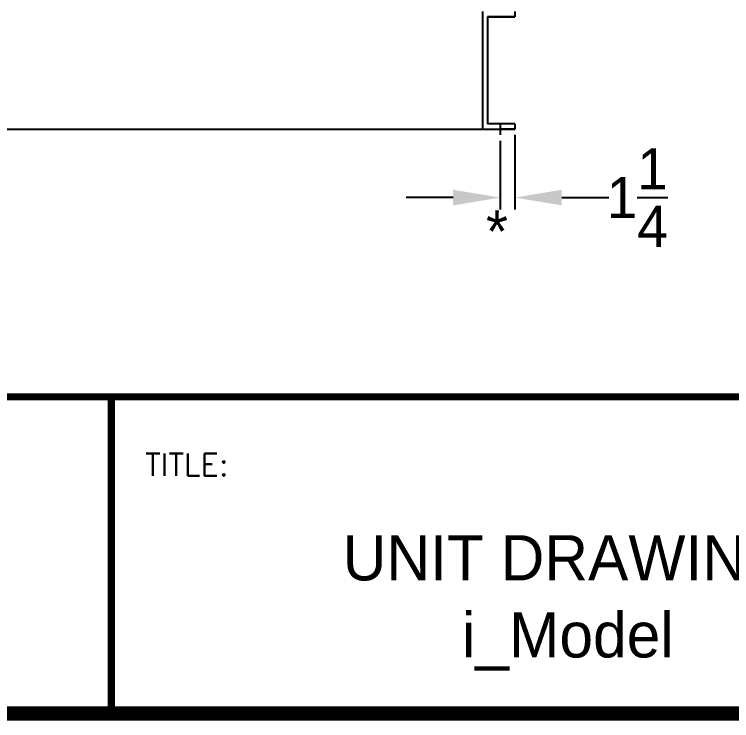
# Model space of a CAD drawing. Header units: inches. Extents: x 3739 to 4246, y 1221 to 1542.
# Drawn here: x 3939.3 to 4000.4, y 1228.2 to 1288.3 of the extents above; entities that cross this region are included whole.
import ezdxf
from ezdxf.enums import TextEntityAlignment as Align

# ---------------------------------------------------------------- set-up
doc = ezdxf.new("R2010")
doc.units = ezdxf.units.IN
doc.header["$MEASUREMENT"] = 0
doc.header["$PDSIZE"] = -1
doc.layers.add('No External Disconnect H1', color=7, linetype='Continuous')
doc.layers.add('WDPUMP', color=7, linetype='Continuous')
doc.styles.add('SIMPLEX', font='SIMPLEX')
doc.dimstyles.new('General Dimension', dxfattribs={"dimtxt": 3.5, "dimasz": 4, "dimexe": 1, "dimexo": 0.5, "dimgap": 0.09, "dimtad": 0, "dimtih": 1, "dimtoh": 1, "dimdec": 3, "dimzin": 0, "dimdsep": 46, "dimlunit": 5, "dimtxsty": 'Standard', "dimcen": 0.09, "dimadec": 0, "dimazin": 0, "dimtfac": 1, "dimtdec": 3, "dimtofl": 0, "dimtmove": 0, "dimatfit": 3, "dimfxl": 1, "dimtolj": 1, "dimtzin": 0, "dimarcsym": 0})

# ---------------------------------------------------------------- blocks, each defined once
blk = doc.blocks.new('*D46')
at = {"color": 0, "linetype": 'Continuous', "lineweight": -2}
for p, q in [((3981.932, 1278.035), (3981.932, 1271.7)), ((3980.682, 1277.535), (3980.682, 1271.7)), ((3976.682, 1272.7), (3972.682, 1272.7)), ((3985.932, 1272.7), (3989.932, 1272.7))]:
    blk.add_line(p, q, dxfattribs=at)
at = {"color": 0, "linetype": 'Continuous'}
for points in [[(3976.682, 1273.367), (3976.682, 1272.034), (3980.682, 1272.7)], [(3985.932, 1273.367), (3985.932, 1272.034), (3981.932, 1272.7)]]:
    blk.add_solid(points, dxfattribs=at)
at = {"layer": 'Defpoints', "color": 0, "linetype": 'Continuous'}
for p in [(3981.932, 1278.535), (3980.682, 1278.035), (3981.932, 1272.7)]:
    blk.add_point(p, dxfattribs=at)
at = {"color": 0, "linetype": 'Continuous', "insert": (3992.356, 1272.7), "char_height": 3.5, "attachment_point": 5}
blk.add_mtext('\\A1;1{\\H1x;\\S1/4;}', dxfattribs=at)

msp = doc.modelspace()

# ---------------------------------------------------------------- linework, layer by layer
at = {"color": 0, "linetype": 'Continuous'}
for p, q in [((3979.1822, 1288.5352), (3979.1822, 1278.5352)), ((3979.1822, 1288.5352), (3979.1822, 1278.5352)), ((3981.9322, 1288.5352), (3981.9322, 1288.0992)), ((3981.9322, 1288.5352), (3981.9322, 1288.0992)), ((3979.6182, 1288.0992), (3979.6182, 1278.9712)), ((3979.6182, 1288.0992), (3981.9322, 1288.0992)), ((3979.6182, 1288.0992), (3979.6182, 1278.9712)), ((3979.6182, 1288.0992), (3981.9322, 1288.0992)), ((3886.1822, 1278.5352), (3981.9322, 1278.5352)), ((3886.1822, 1278.5352), (3981.9322, 1278.5352)), ((3980.6822, 1279.0352), (3980.6822, 1278.0352)), ((3980.6822, 1279.0352), (3980.6822, 1278.0352)), ((3981.9322, 1278.5352), (3980.6822, 1278.5352)), ((3981.9322, 1278.5352), (3980.6822, 1278.5352)), ((3981.9322, 1278.9712), (3981.9322, 1278.5352)), ((3981.9322, 1278.9712), (3981.9322, 1278.5352))]:
    msp.add_line(p, q, dxfattribs=at)
at = {"color": 0, "linetype": 'Continuous', "lineweight": 20}
msp.add_line((3947.5915, 1228.7897), (3947.5915, 1255.7377), dxfattribs=at)
for points, const_width in [([(3747.4063, 1228.7897), (4240.1698, 1228.7897), (4240.1698, 1536.7669), (3747.4063, 1536.7669), (3747.4063, 1228.7897)], 1.2319), ([(4240.1698, 1255.7377), (3870.5972, 1255.7377), (3870.5972, 1228.7897)], 0.616), ([(3947.5915, 1255.7377), (3947.5915, 1228.7897)], 0.616)]:
    msp.add_lwpolyline(points, dxfattribs=dict(at, const_width=const_width))
at = {"layer": 'No External Disconnect H1', "color": 0, "linetype": 'Continuous'}
msp.add_line((3981.9322, 1288.0992), (3979.6182, 1288.0992), dxfattribs=at)
msp.add_line((3981.9322, 1288.0992), (3979.6182, 1288.0992), dxfattribs=at)
msp.add_line((3981.9322, 1288.0992), (3979.6182, 1288.0992), dxfattribs=at)
msp.add_line((3981.9322, 1288.0992), (3979.6182, 1288.0992), dxfattribs=at)
at = {"layer": 'WDPUMP', "color": 0, "linetype": 'Continuous'}
for p, q in [((3981.9322, 1288.0992), (3979.6182, 1288.0992)), ((3981.9322, 1288.0992), (3979.6182, 1288.0992)), ((3981.9322, 1278.9712), (3979.6182, 1278.9712)), ((3981.9322, 1278.9712), (3979.6182, 1278.9712))]:
    msp.add_line(p, q, dxfattribs=at)

# ---------------------------------------------------------------- texts
at = {"color": 0, "linetype": 'Continuous'}
msp.add_text('*', height=3.5821, dxfattribs=at).set_placement((3979.4848, 1268.0296))
at = {"color": 0, "linetype": 'Continuous', "lineweight": 20, "style": 'SIMPLEX'}
msp.add_text('TITLE:', height=1.92486, dxfattribs=at).set_placement((3950.4788, 1249.0007))
at = {"color": 0, "linetype": 'Continuous', "lineweight": 20}
for s, height, p in [('UNIT DRAWING', 3.849715, (3986.4525, 1240.1129)), ('i_Model', 3.84971, (3986.4525, 1233.5517))]:
    msp.add_text(s, height=height, dxfattribs=at).set_placement(p, align=Align.CENTER)

# ---------------------------------------------------------------- dimensions: what is measured, and where the dimension line sits
at = {"color": 0, "linetype": 'Continuous'}
dim = msp.add_linear_dim(base=(3981.9322, 1272.7003), p1=(3980.6822, 1278.0352), p2=(3981.9322, 1278.5352), dimstyle='General Dimension', dxfattribs=at)
dim.commit()
dim.dimension.update_dxf_attribs({"geometry": '*D46', "text_midpoint": (3992.3555, 1272.7003)})

doc.saveas('drawing.dxf')
